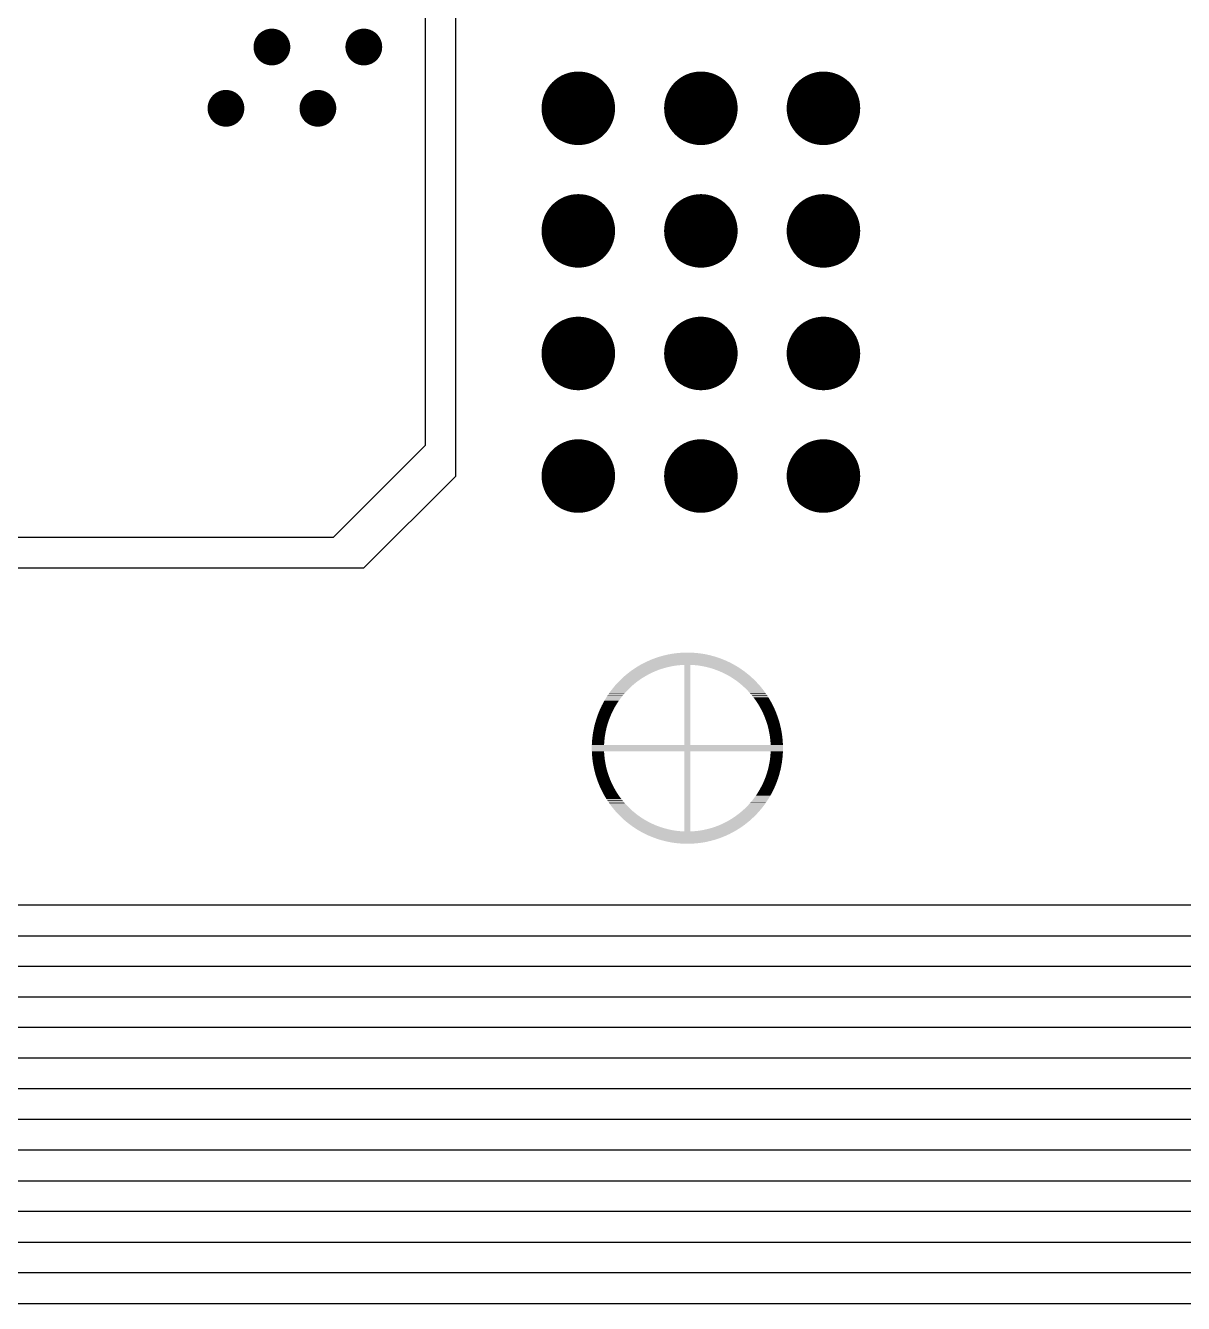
# Model space of a CAD drawing. Extents: x 295 to 953, y 10 to 290.
# Drawn here: x 665.16 to 689.16, y 103.99 to 130.47 of the extents above; entities that cross this region are included whole.
import ezdxf

# ---------------------------------------------------------------- set-up
doc = ezdxf.new("R2010")
doc.units = 0
doc.header["$LTSCALE"] = 5
doc.header["$MEASUREMENT"] = 0
doc.layers.get('0').update_dxf_attribs({"linetype": 'CONTINUOUS', "lineweight": 25})
doc.layers.add('DV-ABPB-A4_IN1', color=4, linetype='CONTINUOUS')

msp = doc.modelspace()

# ---------------------------------------------------------------- linework, layer by layer
at = {"color": 7}
for points, const_width in [([(670.079, 130.023, 1), (670.46, 130.023, 1)], 0.381), ([(671.984, 130.023, 1), (672.365, 130.023, 1)], 0.381), ([(676.239, 128.753, 1), (677.001, 128.753, 1)], 0.762), ([(678.779, 128.753, 1), (679.541, 128.753, 1)], 0.762), ([(681.319, 128.753, 1), (682.081, 128.753, 1)], 0.762), ([(669.127, 128.753, 1), (669.508, 128.753, 1)], 0.381), ([(671.032, 128.753, 1), (671.413, 128.753, 1)], 0.381), ([(676.239, 126.213, 1), (677.001, 126.213, 1)], 0.762), ([(678.779, 126.213, 1), (679.541, 126.213, 1)], 0.762), ([(681.319, 126.213, 1), (682.081, 126.213, 1)], 0.762), ([(676.239, 123.673, 1), (677.001, 123.673, 1)], 0.762), ([(678.779, 123.673, 1), (679.541, 123.673, 1)], 0.762), ([(681.319, 123.673, 1), (682.081, 123.673, 1)], 0.762), ([(676.239, 121.133, 1), (677.001, 121.133, 1)], 0.762), ([(678.779, 121.133, 1), (679.541, 121.133, 1)], 0.762), ([(681.319, 121.133, 1), (682.081, 121.133, 1)], 0.762)]:
    msp.add_lwpolyline(points, format="xyb", close=True, dxfattribs=dict(at, const_width=const_width))
for points in [[(678.024, 117.281), (678.077, 117.305), (679.736, 117.281), (679.684, 117.305)], [(678.077, 117.305), (678.082, 117.308), (679.684, 117.305), (679.679, 117.308)], [(678.082, 117.308), (678.135, 117.33), (679.679, 117.308), (679.626, 117.33)], [(678.135, 117.33), (678.14, 117.332), (679.626, 117.33), (679.62, 117.332)], [(678.14, 117.332), (678.194, 117.353), (679.62, 117.332), (679.567, 117.353)], [(678.194, 117.353), (678.2, 117.355), (679.567, 117.353), (679.561, 117.355)], [(678.2, 117.355), (678.254, 117.374), (679.561, 117.355), (679.507, 117.374)], [(678.254, 117.374), (678.259, 117.376), (679.507, 117.374), (679.501, 117.376)], [(678.259, 117.376), (678.315, 117.393), (679.501, 117.376), (679.446, 117.393)], [(678.315, 117.393), (678.32, 117.395), (679.446, 117.393), (679.44, 117.395)], [(678.32, 117.395), (678.376, 117.41), (679.44, 117.395), (679.385, 117.41)], [(678.376, 117.41), (678.381, 117.412), (679.385, 117.41), (679.379, 117.412)], [(678.381, 117.412), (678.437, 117.425), (679.379, 117.412), (679.324, 117.425)], [(678.437, 117.425), (678.443, 117.427), (679.324, 117.425), (679.317, 117.427)], [(678.443, 117.427), (678.499, 117.439), (679.317, 117.427), (679.262, 117.439)], [(678.499, 117.439), (678.505, 117.44), (679.262, 117.439), (679.255, 117.44)], [(678.505, 117.44), (678.562, 117.45), (679.255, 117.44), (679.199, 117.45)], [(678.562, 117.45), (678.567, 117.451), (679.199, 117.45), (679.193, 117.451)], [(678.567, 117.451), (678.625, 117.459), (679.193, 117.451), (679.136, 117.459)], [(678.625, 117.459), (678.63, 117.46), (679.136, 117.459), (679.13, 117.46)], [(678.63, 117.46), (678.688, 117.466), (679.13, 117.46), (679.073, 117.466)], [(678.688, 117.466), (678.693, 117.467), (679.073, 117.466), (679.066, 117.467)], [(678.693, 117.467), (678.752, 117.471), (679.066, 117.467), (679.01, 117.471)], [(678.752, 117.471), (678.756, 117.472), (679.01, 117.471), (679.002, 117.472)], [(678.756, 117.472), (678.816, 117.475), (679.002, 117.472), (678.947, 117.475)], [(678.816, 117.475), (678.82, 117.475), (678.947, 117.475), (678.936, 117.475)], [(678.82, 117.475), (678.883, 117.476), (678.936, 117.475), (678.883, 117.476)], [(677.622, 117.024), (677.648, 117.046), (678.079, 117.024), (678.122, 117.046)], [(677.648, 117.046), (677.655, 117.051), (678.122, 117.046), (678.132, 117.051)], [(677.655, 117.051), (677.687, 117.076), (678.132, 117.051), (678.185, 117.076)], [(677.687, 117.076), (677.699, 117.085), (678.185, 117.076), (678.207, 117.085)], [(677.699, 117.085), (677.718, 117.099), (678.207, 117.085), (678.24, 117.099)], [(677.718, 117.099), (677.747, 117.12), (678.24, 117.099), (678.295, 117.12)], [(677.747, 117.12), (677.75, 117.122), (678.295, 117.12), (678.302, 117.122)], [(677.75, 117.122), (677.775, 117.139), (678.302, 117.122), (678.351, 117.139)], [(677.775, 117.139), (677.801, 117.156), (678.351, 117.139), (678.408, 117.156)], [(677.801, 117.156), (677.803, 117.157), (678.408, 117.156), (678.413, 117.157)], [(677.803, 117.157), (677.825, 117.171), (678.413, 117.157), (678.465, 117.171)], [(677.825, 117.171), (677.846, 117.184), (678.465, 117.171), (678.523, 117.184)], [(677.846, 117.184), (677.857, 117.191), (678.523, 117.184), (678.556, 117.191)], [(677.857, 117.191), (677.865, 117.196), (678.556, 117.191), (678.581, 117.196)], [(677.865, 117.196), (677.881, 117.205), (678.581, 117.196), (678.64, 117.205)], [(677.881, 117.205), (677.893, 117.212), (678.64, 117.205), (678.699, 117.212)], [(677.893, 117.212), (677.902, 117.217), (678.699, 117.212), (678.758, 117.217)], [(677.902, 117.217), (677.908, 117.221), (678.758, 117.217), (678.817, 117.221)], [(677.908, 117.221), (677.912, 117.223), (679.853, 117.221), (679.849, 117.223)], [(677.912, 117.223), (677.962, 117.25), (679.849, 117.223), (679.799, 117.25)], [(677.962, 117.25), (677.967, 117.253), (679.799, 117.25), (679.793, 117.253)], [(677.967, 117.253), (678.019, 117.279), (679.793, 117.253), (679.742, 117.279)], [(678.019, 117.279), (678.024, 117.281), (679.742, 117.279), (679.736, 117.281)], [(678.817, 115.558), (678.817, 117.221), (678.944, 115.558), (678.944, 117.221)], [(678.96, 117.22), (678.944, 117.221), (679.854, 117.22), (679.853, 117.221)], [(678.982, 117.219), (678.96, 117.22), (679.856, 117.219), (679.854, 117.22)], [(679.041, 117.214), (678.982, 117.219), (679.864, 117.214), (679.856, 117.219)], [(679.1, 117.208), (679.041, 117.214), (679.875, 117.208), (679.864, 117.214)], [(679.159, 117.199), (679.1, 117.208), (679.89, 117.199), (679.875, 117.208)], [(679.217, 117.189), (679.159, 117.199), (679.908, 117.189), (679.89, 117.199)], [(679.221, 117.188), (679.217, 117.189), (679.909, 117.188), (679.908, 117.189)], [(679.275, 117.176), (679.221, 117.188), (679.928, 117.176), (679.909, 117.188)], [(679.333, 117.161), (679.275, 117.176), (679.951, 117.161), (679.928, 117.176)], [(679.359, 117.154), (679.333, 117.161), (679.963, 117.154), (679.951, 117.161)], [(679.389, 117.145), (679.359, 117.154), (679.976, 117.145), (679.963, 117.154)], [(679.446, 117.127), (679.389, 117.145), (680.003, 117.127), (679.976, 117.145)], [(679.468, 117.118), (679.446, 117.127), (680.015, 117.118), (680.003, 117.127)], [(679.501, 117.106), (679.468, 117.118), (680.032, 117.106), (680.015, 117.118)], [(679.556, 117.084), (679.501, 117.106), (680.063, 117.084), (680.032, 117.106)], [(679.562, 117.081), (679.556, 117.084), (680.067, 117.081), (680.063, 117.084)], [(679.61, 117.06), (679.562, 117.081), (680.094, 117.06), (680.067, 117.081)], [(679.646, 117.042), (679.61, 117.06), (680.117, 117.042), (680.094, 117.06)], [(679.664, 117.034), (679.646, 117.042), (680.127, 117.034), (680.117, 117.042)], [(677.348, 116.75), (677.375, 116.782), (677.694, 116.75), (677.73, 116.782)], [(677.375, 116.782), (677.381, 116.79), (677.73, 116.782), (677.738, 116.79)], [(677.381, 116.79), (677.415, 116.828), (677.738, 116.79), (677.783, 116.828)], [(677.415, 116.828), (677.417, 116.83), (677.783, 116.828), (677.785, 116.83)], [(677.417, 116.83), (677.45, 116.865), (677.785, 116.83), (677.829, 116.865)], [(677.45, 116.865), (677.46, 116.876), (677.829, 116.865), (677.844, 116.876)], [(677.46, 116.876), (677.485, 116.9), (677.844, 116.876), (677.877, 116.9)], [(677.485, 116.9), (677.505, 116.921), (677.877, 116.9), (677.907, 116.921)], [(677.505, 116.921), (677.519, 116.934), (677.907, 116.921), (677.926, 116.934)], [(677.519, 116.934), (677.552, 116.964), (677.926, 116.934), (677.973, 116.964)], [(677.552, 116.964), (677.554, 116.966), (677.973, 116.964), (677.976, 116.966)], [(677.554, 116.966), (677.588, 116.996), (677.976, 116.966), (678.027, 116.996)], [(677.588, 116.996), (677.599, 117.006), (678.027, 116.996), (678.045, 117.006)], [(677.599, 117.006), (677.622, 117.024), (678.045, 117.006), (678.079, 117.024)], [(679.716, 117.006), (679.664, 117.034), (680.161, 117.006), (680.127, 117.034)], [(679.723, 117.002), (679.716, 117.006), (680.166, 117.002), (680.161, 117.006)], [(679.767, 116.977), (679.723, 117.002), (680.195, 116.977), (680.166, 117.002)], [(679.794, 116.96), (679.767, 116.977), (680.213, 116.96), (680.195, 116.977)], [(679.818, 116.945), (679.794, 116.96), (680.229, 116.945), (680.213, 116.96)], [(679.86, 116.917), (679.818, 116.945), (680.26, 116.917), (680.229, 116.945)], [(679.867, 116.912), (679.86, 116.917), (680.264, 116.912), (680.26, 116.917)], [(679.915, 116.878), (679.867, 116.912), (680.299, 116.878), (680.264, 116.912)], [(679.922, 116.872), (679.915, 116.878), (680.305, 116.872), (680.299, 116.878)], [(679.962, 116.841), (679.922, 116.872), (680.333, 116.841), (680.305, 116.872)], [(679.981, 116.825), (679.962, 116.841), (680.348, 116.825), (680.333, 116.841)], [(680.007, 116.803), (679.981, 116.825), (680.367, 116.803), (680.348, 116.825)], [(680.036, 116.778), (680.007, 116.803), (680.39, 116.778), (680.367, 116.803)], [(680.051, 116.764), (680.036, 116.778), (680.401, 116.764), (680.39, 116.778)], [(677.162, 116.481), (677.189, 116.526), (677.463, 116.481), (677.495, 116.526)], [(677.189, 116.526), (677.191, 116.529), (677.495, 116.526), (677.497, 116.529)], [(677.191, 116.529), (677.22, 116.576), (677.497, 116.529), (677.534, 116.576)], [(677.22, 116.576), (677.223, 116.579), (677.534, 116.576), (677.536, 116.579)], [(677.223, 116.579), (677.251, 116.621), (677.536, 116.579), (677.571, 116.621)], [(677.251, 116.621), (677.258, 116.632), (677.571, 116.621), (677.581, 116.632)], [(677.258, 116.632), (677.283, 116.666), (677.581, 116.632), (677.611, 116.666)], [(677.283, 116.666), (677.295, 116.683), (677.611, 116.666), (677.628, 116.683)], [(677.295, 116.683), (677.315, 116.708), (677.628, 116.683), (677.652, 116.708)], [(677.315, 116.708), (677.334, 116.733), (677.652, 116.708), (677.677, 116.733)], [(677.334, 116.733), (677.348, 116.75), (677.677, 116.733), (677.694, 116.75)], [(680.088, 116.729), (680.051, 116.764), (680.43, 116.729), (680.401, 116.764)], [(680.094, 116.723), (680.088, 116.729), (680.434, 116.723), (680.43, 116.729)], [(680.136, 116.681), (680.094, 116.723), (680.467, 116.681), (680.434, 116.723)], [(680.138, 116.678), (680.136, 116.681), (680.469, 116.678), (680.467, 116.681)], [(680.176, 116.637), (680.138, 116.678), (680.499, 116.637), (680.469, 116.678)], [(680.184, 116.627), (680.176, 116.637), (680.506, 116.627), (680.499, 116.637)], [(680.214, 116.592), (680.184, 116.627), (680.53, 116.592), (680.506, 116.627)], [(680.228, 116.574), (680.214, 116.592), (680.541, 116.574), (680.53, 116.592)], [(680.251, 116.546), (680.228, 116.574), (680.559, 116.546), (680.541, 116.574)], [(680.269, 116.521), (680.251, 116.546), (680.575, 116.521), (680.559, 116.546)], [(680.286, 116.498), (680.269, 116.521), (680.588, 116.498), (680.575, 116.521)], [(677.046, 116.243), (677.061, 116.278), (677.324, 116.243), (677.341, 116.278)], [(677.061, 116.278), (677.071, 116.301), (677.341, 116.278), (677.353, 116.301)], [(677.071, 116.301), (677.084, 116.33), (677.353, 116.301), (677.369, 116.33)], [(677.084, 116.33), (677.098, 116.359), (677.369, 116.33), (677.385, 116.359)], [(677.098, 116.359), (677.109, 116.382), (677.385, 116.359), (677.398, 116.382)], [(677.109, 116.382), (677.126, 116.415), (677.398, 116.382), (677.419, 116.415)], [(677.126, 116.415), (677.135, 116.432), (677.419, 116.415), (677.43, 116.432)], [(677.135, 116.432), (677.157, 116.471), (677.43, 116.432), (677.456, 116.471)], [(677.157, 116.471), (677.162, 116.481), (677.456, 116.471), (677.463, 116.481)], [(680.308, 116.466), (680.286, 116.498), (680.607, 116.466), (680.588, 116.498)], [(680.32, 116.449), (680.308, 116.466), (680.616, 116.449), (680.607, 116.466)], [(680.345, 116.41), (680.32, 116.449), (680.637, 116.41), (680.616, 116.449)], [(680.352, 116.399), (680.345, 116.41), (680.643, 116.399), (680.637, 116.41)], [(680.379, 116.353), (680.352, 116.399), (680.666, 116.353), (680.643, 116.399)], [(680.382, 116.348), (680.379, 116.353), (680.668, 116.348), (680.666, 116.353)], [(680.41, 116.296), (680.382, 116.348), (680.692, 116.296), (680.668, 116.348)], [(680.437, 116.243), (680.41, 116.296), (680.714, 116.243), (680.692, 116.296)], [(676.951, 115.947), (676.965, 116.002), (677.213, 115.947), (677.229, 116.002)], [(676.965, 116.002), (676.966, 116.004), (677.229, 116.002), (677.23, 116.004)], [(676.966, 116.004), (676.982, 116.06), (677.23, 116.004), (677.248, 116.06)], [(676.982, 116.06), (676.983, 116.063), (677.248, 116.06), (677.25, 116.063)], [(676.983, 116.063), (676.999, 116.116), (677.25, 116.063), (677.269, 116.116)], [(676.999, 116.116), (677.002, 116.124), (677.269, 116.116), (677.272, 116.124)], [(677.002, 116.124), (677.018, 116.17), (677.272, 116.124), (677.291, 116.17)], [(677.018, 116.17), (677.023, 116.184), (677.291, 116.17), (677.297, 116.184)], [(677.023, 116.184), (677.039, 116.225), (677.297, 116.184), (677.315, 116.225)], [(677.039, 116.225), (677.046, 116.243), (677.315, 116.225), (677.324, 116.243)], [(680.44, 116.237), (680.437, 116.243), (680.717, 116.237), (680.714, 116.243)], [(680.462, 116.189), (680.44, 116.237), (680.735, 116.189), (680.717, 116.237)], [(680.466, 116.178), (680.462, 116.189), (680.74, 116.178), (680.735, 116.189)], [(680.484, 116.135), (680.466, 116.178), (680.755, 116.135), (680.74, 116.178)], [(680.491, 116.118), (680.484, 116.135), (680.761, 116.118), (680.755, 116.135)], [(680.505, 116.079), (680.491, 116.118), (680.773, 116.079), (680.761, 116.118)], [(680.513, 116.058), (680.505, 116.079), (680.78, 116.058), (680.773, 116.079)], [(680.525, 116.023), (680.513, 116.058), (680.789, 116.023), (680.78, 116.058)], [(680.533, 115.997), (680.525, 116.023), (680.797, 115.997), (680.789, 116.023)], [(680.542, 115.967), (680.533, 115.997), (680.804, 115.967), (680.797, 115.997)], [(676.912, 115.714), (676.916, 115.754), (677.167, 115.714), (677.173, 115.754)], [(676.916, 115.754), (676.919, 115.773), (677.173, 115.754), (677.176, 115.773)], [(676.919, 115.773), (676.925, 115.816), (677.176, 115.773), (677.184, 115.816)], [(676.925, 115.816), (676.928, 115.831), (677.184, 115.816), (677.186, 115.831)], [(676.928, 115.831), (676.937, 115.879), (677.186, 115.831), (677.197, 115.879)], [(676.937, 115.879), (676.939, 115.889), (677.197, 115.879), (677.199, 115.889)], [(676.939, 115.889), (676.95, 115.941), (677.199, 115.889), (677.212, 115.941)], [(676.95, 115.941), (676.951, 115.947), (677.212, 115.941), (677.213, 115.947)], [(680.55, 115.935), (680.542, 115.967), (680.812, 115.935), (680.804, 115.967)], [(680.557, 115.909), (680.55, 115.935), (680.817, 115.909), (680.812, 115.935)], [(680.565, 115.873), (680.557, 115.909), (680.825, 115.873), (680.817, 115.909)], [(680.57, 115.852), (680.565, 115.873), (680.829, 115.852), (680.825, 115.873)], [(680.578, 115.81), (680.57, 115.852), (680.836, 115.81), (680.829, 115.852)], [(680.581, 115.793), (680.578, 115.81), (680.839, 115.793), (680.836, 115.81)], [(680.589, 115.748), (680.581, 115.793), (680.845, 115.748), (680.839, 115.793)], [(680.591, 115.735), (680.589, 115.748), (680.847, 115.735), (680.845, 115.748)], [(680.597, 115.685), (680.591, 115.735), (680.852, 115.685), (680.847, 115.735)], [(676.899, 115.494), (676.9, 115.558), (680.861, 115.494), (680.86, 115.558)], [(676.9, 115.431), (676.899, 115.494), (680.86, 115.431), (680.861, 115.494)], [(676.9, 115.564), (676.902, 115.597), (677.155, 115.564), (677.156, 115.597)], [(676.9, 115.558), (676.9, 115.564), (677.154, 115.558), (677.155, 115.564)], [(676.902, 115.597), (676.904, 115.627), (677.156, 115.597), (677.158, 115.627)], [(676.904, 115.627), (676.906, 115.656), (677.158, 115.627), (677.161, 115.656)], [(676.906, 115.656), (676.909, 115.691), (677.161, 115.656), (677.165, 115.691)], [(676.909, 115.691), (676.912, 115.714), (677.165, 115.691), (677.167, 115.714)], [(680.598, 115.676), (680.597, 115.685), (680.853, 115.676), (680.852, 115.685)], [(680.603, 115.621), (680.598, 115.676), (680.857, 115.621), (680.853, 115.676)], [(680.603, 115.617), (680.603, 115.621), (680.858, 115.617), (680.857, 115.621)], [(680.606, 115.558), (680.603, 115.617), (680.86, 115.558), (680.858, 115.617)], [(676.903, 115.372), (676.9, 115.431), (677.157, 115.372), (677.154, 115.431)], [(676.903, 115.368), (676.903, 115.372), (677.158, 115.368), (677.157, 115.372)], [(676.908, 115.313), (676.903, 115.368), (677.163, 115.313), (677.158, 115.368)], [(676.908, 115.304), (676.908, 115.313), (677.164, 115.304), (677.163, 115.313)], [(676.914, 115.254), (676.908, 115.304), (677.17, 115.254), (677.164, 115.304)], [(676.915, 115.241), (676.914, 115.254), (677.172, 115.241), (677.17, 115.254)], [(676.922, 115.196), (676.915, 115.241), (677.179, 115.196), (677.172, 115.241)], [(676.924, 115.179), (676.922, 115.196), (677.182, 115.179), (677.179, 115.196)], [(678.817, 113.768), (678.817, 115.431), (678.944, 113.768), (678.944, 115.431)], [(680.577, 115.173), (680.585, 115.216), (680.835, 115.173), (680.842, 115.216)], [(680.585, 115.216), (680.588, 115.235), (680.842, 115.216), (680.844, 115.235)], [(680.588, 115.235), (680.593, 115.275), (680.844, 115.235), (680.849, 115.275)], [(680.593, 115.275), (680.596, 115.298), (680.849, 115.275), (680.852, 115.298)], [(680.596, 115.298), (680.6, 115.333), (680.852, 115.298), (680.855, 115.333)], [(680.6, 115.333), (680.602, 115.362), (680.855, 115.333), (680.857, 115.362)], [(680.602, 115.362), (680.604, 115.392), (680.857, 115.362), (680.859, 115.392)], [(680.604, 115.392), (680.606, 115.425), (680.859, 115.392), (680.86, 115.425)], [(680.606, 115.425), (680.606, 115.431), (680.86, 115.425), (680.86, 115.431)], [(676.932, 115.137), (676.924, 115.179), (677.19, 115.137), (677.182, 115.179)], [(676.936, 115.116), (676.932, 115.137), (677.195, 115.116), (677.19, 115.137)], [(676.943, 115.08), (676.936, 115.116), (677.204, 115.08), (677.195, 115.116)], [(676.949, 115.054), (676.943, 115.08), (677.21, 115.054), (677.204, 115.08)], [(676.956, 115.022), (676.949, 115.054), (677.219, 115.022), (677.21, 115.054)], [(676.964, 114.992), (676.956, 115.022), (677.228, 114.992), (677.219, 115.022)], [(676.971, 114.966), (676.964, 114.992), (677.236, 114.966), (677.228, 114.992)], [(676.981, 114.931), (676.971, 114.966), (677.248, 114.931), (677.236, 114.966)], [(676.988, 114.91), (676.981, 114.931), (677.255, 114.91), (677.248, 114.931)], [(680.492, 114.873), (680.511, 114.926), (680.762, 114.873), (680.778, 114.926)], [(680.511, 114.926), (680.512, 114.929), (680.778, 114.926), (680.779, 114.929)], [(680.512, 114.929), (680.531, 114.985), (680.779, 114.929), (680.795, 114.985)], [(680.531, 114.987), (680.547, 115.042), (680.795, 114.987), (680.809, 115.042)], [(680.531, 114.985), (680.531, 114.987), (680.795, 114.985), (680.795, 114.987)], [(680.547, 115.042), (680.549, 115.048), (680.809, 115.042), (680.811, 115.048)], [(680.549, 115.048), (680.562, 115.1), (680.811, 115.048), (680.822, 115.1)], [(680.562, 115.1), (680.564, 115.11), (680.822, 115.1), (680.824, 115.11)], [(680.564, 115.11), (680.574, 115.158), (680.824, 115.11), (680.832, 115.158)], [(680.574, 115.158), (680.577, 115.173), (680.832, 115.158), (680.835, 115.173)], [(677, 114.871), (676.988, 114.91), (677.27, 114.871), (677.255, 114.91)], [(677.006, 114.854), (677, 114.871), (677.276, 114.854), (677.27, 114.871)], [(677.021, 114.811), (677.006, 114.854), (677.294, 114.811), (677.276, 114.854)], [(677.025, 114.8), (677.021, 114.811), (677.299, 114.8), (677.294, 114.811)], [(677.044, 114.752), (677.025, 114.8), (677.321, 114.752), (677.299, 114.8)], [(677.046, 114.746), (677.044, 114.752), (677.324, 114.746), (677.321, 114.752)], [(677.068, 114.693), (677.046, 114.746), (677.35, 114.693), (677.324, 114.746)], [(677.093, 114.641), (677.069, 114.693), (677.379, 114.641), (677.35, 114.693)], [(680.375, 114.63), (680.392, 114.659), (680.663, 114.63), (680.676, 114.659)], [(680.392, 114.659), (680.407, 114.688), (680.676, 114.659), (680.69, 114.688)], [(680.407, 114.688), (680.42, 114.711), (680.69, 114.688), (680.7, 114.711)], [(680.42, 114.711), (680.437, 114.746), (680.7, 114.711), (680.715, 114.746)], [(680.437, 114.746), (680.446, 114.764), (680.715, 114.746), (680.722, 114.764)], [(680.446, 114.764), (680.464, 114.805), (680.722, 114.764), (680.738, 114.805)], [(680.464, 114.805), (680.47, 114.819), (680.738, 114.805), (680.742, 114.819)], [(680.47, 114.819), (680.489, 114.865), (680.742, 114.819), (680.759, 114.865)], [(680.489, 114.865), (680.492, 114.873), (680.759, 114.865), (680.762, 114.873)], [(677.095, 114.636), (677.093, 114.641), (677.382, 114.636), (677.379, 114.641)], [(677.118, 114.59), (677.095, 114.636), (677.409, 114.59), (677.382, 114.636)], [(677.123, 114.579), (677.118, 114.59), (677.416, 114.579), (677.409, 114.59)], [(677.144, 114.54), (677.123, 114.579), (677.441, 114.54), (677.416, 114.579)], [(677.154, 114.523), (677.144, 114.54), (677.452, 114.523), (677.441, 114.54)], [(677.172, 114.491), (677.154, 114.523), (677.474, 114.491), (677.452, 114.523)], [(677.186, 114.468), (677.172, 114.491), (677.491, 114.468), (677.474, 114.491)], [(677.201, 114.443), (677.186, 114.468), (677.51, 114.443), (677.491, 114.468)], [(677.219, 114.415), (677.201, 114.443), (677.533, 114.415), (677.51, 114.443)], [(677.231, 114.397), (677.219, 114.415), (677.547, 114.397), (677.533, 114.415)], [(677.255, 114.362), (677.231, 114.397), (677.576, 114.362), (677.547, 114.397)], [(680.189, 114.368), (680.224, 114.41), (680.51, 114.368), (680.538, 114.41)], [(680.224, 114.41), (680.227, 114.413), (680.538, 114.41), (680.54, 114.413)], [(680.227, 114.413), (680.263, 114.46), (680.54, 114.413), (680.57, 114.46)], [(680.263, 114.46), (680.266, 114.463), (680.57, 114.46), (680.572, 114.463)], [(680.266, 114.463), (680.298, 114.508), (680.572, 114.463), (680.598, 114.508)], [(680.298, 114.508), (680.305, 114.518), (680.598, 114.508), (680.604, 114.518)], [(680.305, 114.518), (680.331, 114.557), (680.604, 114.518), (680.626, 114.557)], [(680.331, 114.557), (680.341, 114.574), (680.626, 114.557), (680.634, 114.574)], [(680.341, 114.574), (680.362, 114.607), (680.634, 114.574), (680.652, 114.607)], [(680.362, 114.607), (680.375, 114.63), (680.652, 114.607), (680.663, 114.63)], [(677.262, 114.352), (677.255, 114.362), (677.585, 114.352), (677.576, 114.362)], [(677.292, 114.311), (677.262, 114.352), (677.623, 114.311), (677.585, 114.352)], [(677.294, 114.308), (677.292, 114.311), (677.625, 114.308), (677.623, 114.311)], [(677.326, 114.266), (677.294, 114.308), (677.666, 114.266), (677.625, 114.308)], [(677.331, 114.26), (677.326, 114.266), (677.672, 114.26), (677.666, 114.266)], [(677.36, 114.225), (677.331, 114.26), (677.709, 114.225), (677.672, 114.26)], [(677.371, 114.211), (677.36, 114.225), (677.725, 114.211), (677.709, 114.225)], [(677.393, 114.186), (677.371, 114.211), (677.753, 114.186), (677.725, 114.211)], [(677.413, 114.164), (677.393, 114.186), (677.78, 114.164), (677.753, 114.186)], [(677.428, 114.148), (677.413, 114.164), (677.799, 114.148), (677.78, 114.164)], [(677.456, 114.117), (677.428, 114.148), (677.838, 114.117), (677.799, 114.148)], [(679.931, 114.124), (679.976, 114.159), (680.311, 114.124), (680.344, 114.159)], [(679.976, 114.159), (679.978, 114.161), (680.344, 114.159), (680.345, 114.161)], [(679.978, 114.161), (680.023, 114.199), (680.345, 114.161), (680.379, 114.199)], [(680.023, 114.199), (680.031, 114.207), (680.379, 114.199), (680.386, 114.207)], [(680.031, 114.207), (680.067, 114.239), (680.386, 114.207), (680.413, 114.239)], [(680.067, 114.239), (680.083, 114.256), (680.413, 114.239), (680.426, 114.256)], [(680.083, 114.256), (680.109, 114.281), (680.426, 114.256), (680.446, 114.281)], [(680.109, 114.281), (680.133, 114.306), (680.446, 114.281), (680.465, 114.306)], [(680.133, 114.306), (680.15, 114.323), (680.465, 114.306), (680.478, 114.323)], [(680.15, 114.323), (680.18, 114.357), (680.478, 114.323), (680.502, 114.357)], [(680.18, 114.357), (680.189, 114.368), (680.502, 114.357), (680.51, 114.368)], [(677.462, 114.111), (677.456, 114.117), (677.846, 114.111), (677.838, 114.117)], [(677.497, 114.077), (677.462, 114.111), (677.894, 114.077), (677.846, 114.111)], [(677.501, 114.072), (677.497, 114.077), (677.9, 114.072), (677.894, 114.077)], [(677.531, 114.044), (677.501, 114.072), (677.943, 114.044), (677.9, 114.072)], [(677.547, 114.029), (677.531, 114.044), (677.967, 114.029), (677.943, 114.044)], [(677.566, 114.012), (677.547, 114.029), (677.993, 114.012), (677.967, 114.029)], [(677.595, 113.987), (677.566, 114.012), (678.038, 113.987), (677.993, 114.012)], [(677.6, 113.983), (677.595, 113.987), (678.045, 113.983), (678.038, 113.987)], [(677.633, 113.955), (677.6, 113.983), (678.097, 113.955), (678.045, 113.983)], [(677.644, 113.947), (677.633, 113.955), (678.114, 113.947), (678.097, 113.955)], [(677.666, 113.929), (677.644, 113.947), (678.15, 113.929), (678.114, 113.947)], [(677.694, 113.908), (677.666, 113.929), (678.198, 113.908), (678.15, 113.929)], [(677.698, 113.905), (677.694, 113.908), (678.204, 113.905), (678.198, 113.908)], [(677.728, 113.883), (677.698, 113.905), (678.259, 113.883), (678.204, 113.905)], [(677.745, 113.871), (677.728, 113.883), (678.293, 113.871), (678.259, 113.883)], [(677.757, 113.862), (677.745, 113.871), (678.315, 113.862), (678.293, 113.871)], [(677.785, 113.844), (677.757, 113.862), (678.371, 113.844), (678.315, 113.862)], [(679.409, 113.85), (679.459, 113.867), (679.985, 113.85), (680.01, 113.867)], [(679.459, 113.867), (679.465, 113.869), (680.01, 113.867), (680.013, 113.869)], [(679.465, 113.869), (679.521, 113.89), (680.013, 113.869), (680.043, 113.89)], [(679.521, 113.89), (679.554, 113.904), (680.043, 113.89), (680.062, 113.904)], [(679.554, 113.904), (679.575, 113.913), (680.062, 113.904), (680.074, 113.913)], [(679.575, 113.913), (679.629, 113.938), (680.074, 113.913), (680.106, 113.938)], [(679.629, 113.938), (679.639, 113.943), (680.106, 113.938), (680.112, 113.943)], [(679.639, 113.943), (679.682, 113.965), (680.112, 113.943), (680.139, 113.965)], [(679.682, 113.965), (679.716, 113.983), (680.139, 113.965), (680.161, 113.983)], [(679.716, 113.983), (679.734, 113.993), (680.161, 113.983), (680.173, 113.993)], [(679.734, 113.993), (679.785, 114.023), (680.173, 113.993), (680.207, 114.023)], [(679.785, 114.023), (679.788, 114.025), (680.207, 114.023), (680.209, 114.025)], [(679.788, 114.025), (679.835, 114.055), (680.209, 114.025), (680.241, 114.055)], [(679.835, 114.055), (679.854, 114.068), (680.241, 114.055), (680.255, 114.068)], [(679.854, 114.068), (679.884, 114.089), (680.255, 114.068), (680.276, 114.089)], [(679.884, 114.089), (679.917, 114.113), (680.276, 114.089), (680.3, 114.113)], [(679.917, 114.113), (679.931, 114.124), (680.3, 114.113), (680.311, 114.124)], [(677.798, 113.835), (677.785, 113.844), (678.402, 113.835), (678.371, 113.844)], [(677.81, 113.828), (677.798, 113.835), (678.428, 113.828), (678.402, 113.835)], [(677.833, 113.813), (677.81, 113.828), (678.485, 113.813), (678.428, 113.828)], [(677.852, 113.801), (677.833, 113.813), (678.54, 113.801), (678.485, 113.813)], [(677.853, 113.8), (677.852, 113.801), (678.543, 113.8), (678.54, 113.801)], [(677.871, 113.79), (677.853, 113.8), (678.602, 113.79), (678.543, 113.8)], [(677.886, 113.781), (677.871, 113.79), (678.66, 113.781), (678.602, 113.79)], [(677.897, 113.775), (677.886, 113.781), (678.719, 113.775), (678.66, 113.781)], [(677.904, 113.77), (677.897, 113.775), (678.778, 113.77), (678.719, 113.775)], [(677.906, 113.769), (677.904, 113.77), (678.801, 113.769), (678.778, 113.77)], [(677.908, 113.768), (677.906, 113.769), (678.817, 113.768), (678.801, 113.769)], [(677.912, 113.766), (677.908, 113.768), (679.849, 113.766), (679.853, 113.768)], [(677.962, 113.739), (677.912, 113.766), (679.798, 113.739), (679.849, 113.766)], [(677.968, 113.736), (677.962, 113.739), (679.793, 113.736), (679.798, 113.739)], [(678.019, 113.71), (677.968, 113.736), (679.742, 113.71), (679.793, 113.736)], [(678.024, 113.708), (678.019, 113.71), (679.736, 113.708), (679.742, 113.71)], [(678.076, 113.684), (678.024, 113.708), (679.684, 113.684), (679.736, 113.708)], [(678.082, 113.681), (678.076, 113.684), (679.679, 113.681), (679.684, 113.684)], [(678.135, 113.659), (678.082, 113.681), (679.626, 113.659), (679.679, 113.681)], [(678.141, 113.657), (678.135, 113.659), (679.62, 113.657), (679.626, 113.659)], [(678.194, 113.636), (678.141, 113.657), (679.566, 113.636), (679.62, 113.657)], [(678.2, 113.634), (678.194, 113.636), (679.561, 113.634), (679.566, 113.636)], [(678.254, 113.615), (678.2, 113.634), (679.507, 113.615), (679.561, 113.634)], [(678.26, 113.613), (678.254, 113.615), (679.501, 113.613), (679.507, 113.615)], [(678.314, 113.596), (678.26, 113.613), (679.446, 113.596), (679.501, 113.613)], [(678.944, 113.768), (679.003, 113.772), (679.853, 113.768), (679.858, 113.772)], [(679.003, 113.772), (679.062, 113.777), (679.858, 113.772), (679.867, 113.777)], [(679.062, 113.777), (679.121, 113.784), (679.867, 113.777), (679.88, 113.784)], [(679.121, 113.784), (679.179, 113.793), (679.88, 113.784), (679.896, 113.793)], [(679.179, 113.793), (679.204, 113.798), (679.896, 113.793), (679.904, 113.798)], [(679.204, 113.798), (679.237, 113.805), (679.904, 113.798), (679.914, 113.805)], [(679.237, 113.805), (679.295, 113.818), (679.914, 113.805), (679.935, 113.818)], [(679.295, 113.818), (679.348, 113.832), (679.935, 113.818), (679.958, 113.832)], [(679.348, 113.832), (679.352, 113.833), (679.958, 113.832), (679.96, 113.833)], [(679.352, 113.833), (679.409, 113.85), (679.96, 113.833), (679.985, 113.85)], [(678.32, 113.594), (678.314, 113.596), (679.441, 113.594), (679.446, 113.596)], [(678.375, 113.579), (678.32, 113.594), (679.385, 113.579), (679.441, 113.594)], [(678.382, 113.577), (678.375, 113.579), (679.379, 113.577), (679.385, 113.579)], [(678.437, 113.564), (678.382, 113.577), (679.323, 113.564), (679.379, 113.577)], [(678.443, 113.562), (678.437, 113.564), (679.318, 113.562), (679.323, 113.564)], [(678.499, 113.55), (678.443, 113.562), (679.261, 113.55), (679.318, 113.562)], [(678.505, 113.549), (678.499, 113.55), (679.256, 113.549), (679.261, 113.55)], [(678.561, 113.539), (678.505, 113.549), (679.199, 113.539), (679.256, 113.549)], [(678.568, 113.538), (678.561, 113.539), (679.193, 113.538), (679.199, 113.539)], [(678.624, 113.53), (678.568, 113.538), (679.136, 113.53), (679.193, 113.538)], [(678.631, 113.529), (678.624, 113.53), (679.13, 113.529), (679.136, 113.53)], [(678.687, 113.523), (678.631, 113.529), (679.073, 113.523), (679.13, 113.529)], [(678.694, 113.522), (678.687, 113.523), (679.067, 113.522), (679.073, 113.523)], [(678.75, 113.518), (678.694, 113.522), (679.009, 113.518), (679.067, 113.522)], [(678.758, 113.517), (678.75, 113.518), (679.004, 113.517), (679.009, 113.518)], [(678.814, 113.514), (678.758, 113.517), (678.945, 113.514), (679.004, 113.517)], [(678.825, 113.514), (678.814, 113.514), (678.941, 113.514), (678.945, 113.514)], [(678.877, 113.513), (678.825, 113.514), (678.877, 113.513), (678.941, 113.514)]]:
    msp.add_solid(points, dxfattribs=at)
at = {"layer": 'DV-ABPB-A4_IN1', "color": 7}
for p, q in [((673.445, 131.928), (673.445, 121.768)), ((674.08, 121.133), (674.08, 131.293)), ((673.445, 121.768), (671.54, 119.863)), ((672.175, 119.228), (674.08, 121.133)), ((671.54, 119.863), (641.695, 119.863)), ((641.06, 119.228), (672.175, 119.228)), ((709.005, 112.243), (646.775, 112.243)), ((646.14, 111.608), (709.64, 111.608)), ((710.275, 110.973), (529.935, 110.973)), ((710.91, 110.338), (529.3, 110.338)), ((711.545, 109.703), (528.665, 109.703)), ((712.18, 109.068), (528.03, 109.068)), ((712.815, 108.433), (527.395, 108.433)), ((713.45, 107.798), (526.76, 107.798)), ((714.085, 107.163), (526.125, 107.163)), ((525.49, 106.528), (714.72, 106.528)), ((715.355, 105.893), (524.855, 105.893)), ((514.06, 105.258), (715.99, 105.258)), ((727.42, 104.623), (513.425, 104.623)), ((512.79, 103.988), (738.85, 103.988))]:
    msp.add_line(p, q, dxfattribs=at)

doc.saveas('drawing.dxf')
